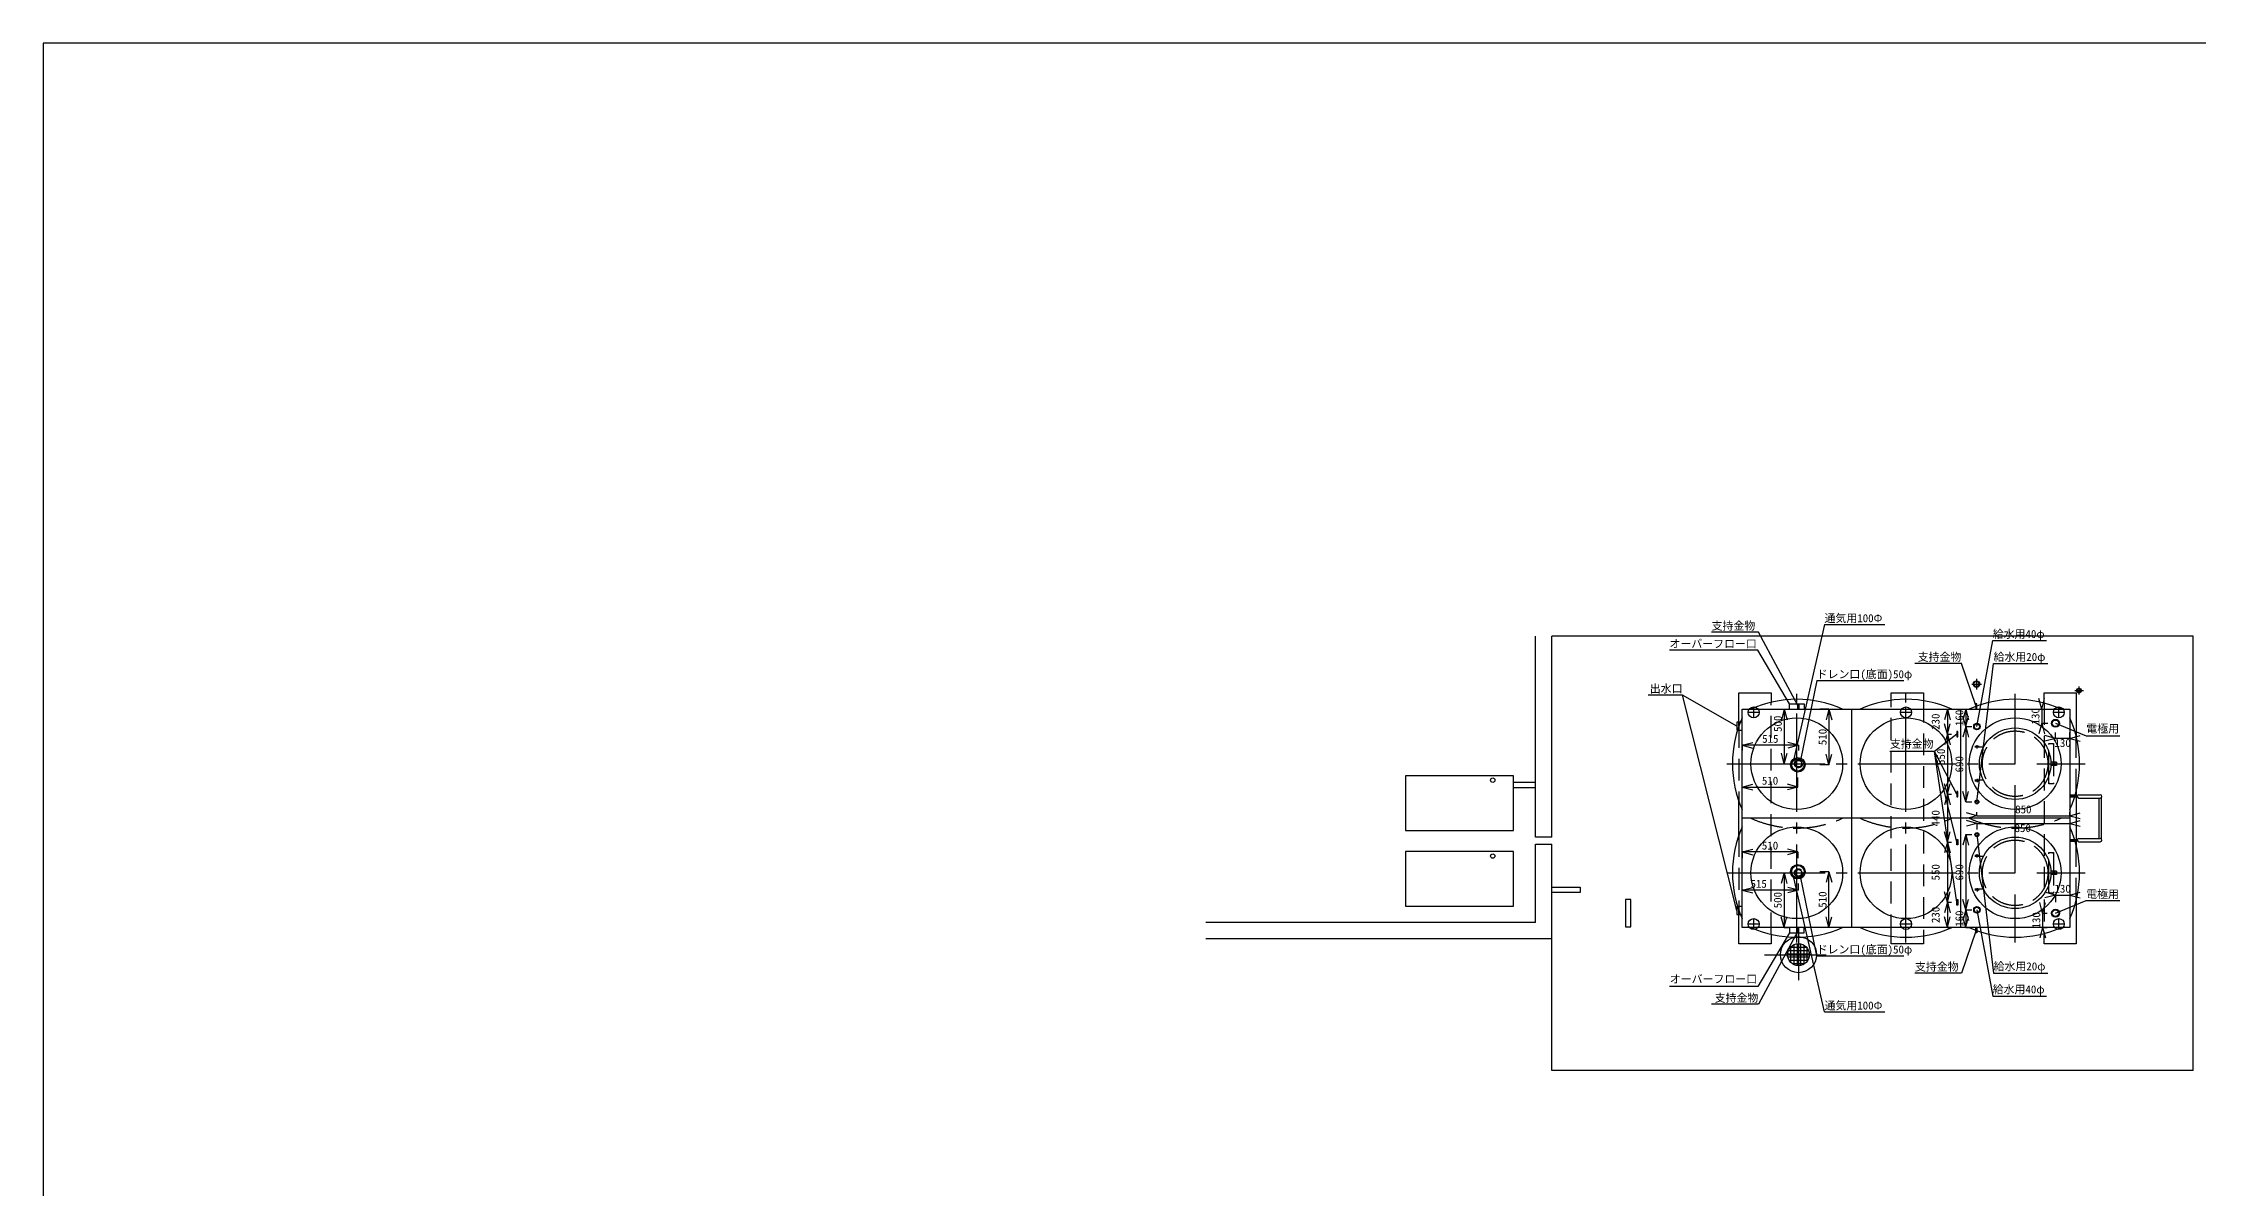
# Model space of a CAD drawing. Units: millimetres at full size, sheet at 1:100. Extents: x -12202 to 17498, y -14755 to 6245.
# Drawn here: x -12202 to 7544, y -4255 to 6245 of the extents above; entities that cross this region are included whole.
import ezdxf
from ezdxf.enums import TextEntityAlignment as Align

# ---------------------------------------------------------------- set-up
doc = ezdxf.new("R2010")
doc.units = ezdxf.units.MM
doc.header["$LTSCALE"] = 100
for name, pattern in [('CHAIN2', [12, 9, -1, 1, -1]), ('DASHED2', [3, 2, -1]), ('DASHED3', [4, 3, -1])]:
    doc.linetypes.add(name, pattern=pattern)
for name, color, linetype in [('0-0_印刷枠', 7, 'Continuous'), ('0-1_囲い', 7, 'Continuous'), ('0-2_基礎', 4, 'Continuous'), ('0-3_受水槽', 4, 'Continuous'), ('0-4_排水', 2, 'Continuous'), ('0-5_給水', 3, 'Continuous'), ('0-6_電線', 4, 'Continuous'), ('0-7_支持', 1, 'Continuous'), ('0-8_引出線', 7, 'Continuous'), ('0-9_寸法', 4, 'Continuous'), ('0-A_通気', 7, 'Continuous')]:
    doc.layers.add(name, color=color, linetype=linetype)
doc.styles.add('ＭＳ ゴシック', font='')
doc.styles.get('ＭＳ ゴシック').set_extended_font_data('MS Gothic')

msp = doc.modelspace()

# ---------------------------------------------------------------- linework, layer by layer
at = {"layer": '0-0_印刷枠'}
msp.add_lwpolyline([(17497.5, -14755.4), (17497.5, 6244.6), (-12202.5, 6244.6), (-12202.5, -14755.4)], close=True, dxfattribs=at)
at = {"layer": '0-1_囲い'}
for p, q in [((1466.5, -1032.4), (1466.5, 811.1)), ((7491.5, 811.1), (1616.5, 811.1)), ((1616.5, -1032.4), (1616.5, 811.1)), ((7491.5, -3168.9), (7491.5, 811.1)), ((1616.5, -1032.4), (1466.5, -1032.4)), ((1466.5, -1814.9), (1466.5, -1097.4)), ((1466.5, -1097.4), (1616.5, -1097.4)), ((1616.5, -3168.9), (1616.5, -1097.4)), ((1466.5, -1814.9), (-1551.8, -1814.9)), ((1616.5, -1964.9), (-1551.8, -1964.9)), ((7491.5, -3168.9), (1616.5, -3168.9))]:
    msp.add_line(p, q, dxfattribs=at)
at = {"layer": '0-2_基礎', "color": 7}
for p, q in [((3331.5, 291.1), (3626.5, 291.1)), ((3331.5, -13.3), (3331.5, 291.1)), ((3626.5, 291.1), (3626.5, 203.8)), ((4726.5, 291.1), (5021.5, 291.1)), ((4726.5, 222.2), (4726.5, 291.1)), ((5021.5, 291.1), (5021.5, 218.6)), ((6126.5, 291.1), (6421.5, 291.1)), ((6126.5, 196.3), (6126.5, 291.1)), ((6421.5, 291.1), (6421.5, -112.7)), ((3331.5, -1013.3), (3331.5, -704.4)), ((6421.5, -605), (6421.5, -1112.7)), ((3331.5, -2008.9), (3331.5, -1704.4)), ((6421.5, -1605), (6421.5, -2008.9)), ((3626.5, -1921.6), (3626.5, -2008.9)), ((4726.5, -2008.9), (4726.5, -1939.9)), ((5021.5, -1936.3), (5021.5, -2008.9)), ((6126.5, -2008.9), (6126.5, -1914)), ((3626.5, -2008.9), (3331.5, -2008.9)), ((5021.5, -2008.9), (4726.5, -2008.9)), ((6421.5, -2008.9), (6126.5, -2008.9))]:
    msp.add_line(p, q, dxfattribs=at)
at = {"layer": '0-2_基礎', "color": 7, "linetype": 'DASHED2'}
for p, q in [((3626.5, -1921.6), (3626.5, 203.8)), ((4726.5, -1939.9), (4726.5, 222.2)), ((5021.5, 218.6), (5021.5, -1936.3)), ((6126.5, 196.3), (6126.5, -1914)), ((3331.5, -13.3), (3331.5, -704.4)), ((6421.5, -605), (6421.5, -112.7)), ((3331.5, -1013.3), (3331.5, -1704.4)), ((6421.5, -1605), (6421.5, -1112.7))]:
    msp.add_line(p, q, dxfattribs=at)
at = {"layer": '0-2_基礎', "color": 7}
for points in [[(1266.5, -469.9), (276.5, -469.9), (276.5, -969.9), (1266.5, -969.9)], [(1266.5, -1664.9), (1266.5, -1164.9), (276.5, -1164.9), (276.5, -1664.9)]]:
    msp.add_lwpolyline(points, close=True, dxfattribs=at)
at = {"layer": '0-3_受水槽', "color": 3, "linetype": 'CHAIN2'}
for p, q in [((3861.5, -1998.9), (3861.5, 281.1)), ((4861.5, -1998.9), (4861.5, 281.1)), ((5861.5, -358.9), (5861.5, 281.1)), ((5512.5, -219.5), (5512.5, -188.6)), ((3221.5, -358.9), (5861.5, -358.9)), ((6059.5, -358.9), (6501.5, -358.9)), ((6209, -366.4), (6209, -351.3)), ((6229, -366.4), (6229, -351.3)), ((5512.5, -498.3), (5512.5, -529.1)), ((5861.5, -1358.9), (5861.5, -556.8)), ((6390.5, -645.3), (6390.5, -665.9)), ((6390.5, -1072.4), (6390.5, -1051.8)), ((3221.5, -1358.9), (5861.5, -1358.9)), ((5512.5, -1219.5), (5512.5, -1188.6)), ((6059.5, -1358.9), (6501.5, -1358.9)), ((6209, -1366.4), (6209, -1351.3)), ((6229, -1366.4), (6229, -1351.3)), ((5512.5, -1498.3), (5512.5, -1529.1)), ((5861.5, -1998.9), (5861.5, -1556.8))]:
    msp.add_line(p, q, dxfattribs=at)
at = {"layer": '0-3_受水槽', "color": 5}
for p, q in [((4361.5, 141.1), (4361.5, -1858.9)), ((5361.5, 141.1), (5361.5, -1858.9)), ((6361.5, -858.9), (3361.5, -858.9))]:
    msp.add_line(p, q, dxfattribs=at)
at = {"layer": '0-3_受水槽', "color": 3, "linetype": 'DASHED3'}
for p, q in [((6171.5, -543.9), (6171.5, -173.9)), ((6211.5, -173.9), (6211.5, -543.9)), ((6171.5, -1543.9), (6171.5, -1173.9)), ((6211.5, -1173.9), (6211.5, -1543.9))]:
    msp.add_line(p, q, dxfattribs=at)
at = {"layer": '0-3_受水槽'}
for p, q in [((6171.5, -173.9), (6211.5, -173.9)), ((6171.5, -183.9), (6171.5, -173.9)), ((6211.5, -183.9), (6211.5, -173.9)), ((5531.9, -200), (5491.9, -200)), ((5570.4, -208.9), (5491.9, -208.9)), ((6241, -343.9), (6188.7, -343.9)), ((6241, -373.9), (6188.7, -373.9)), ((6241, -343.9), (6241, -373.9)), ((5570.4, -508.9), (5491.9, -508.9)), ((5531.9, -517.7), (5491.9, -517.7)), ((6171.5, -533.9), (6171.5, -543.9)), ((6211.5, -543.9), (6171.5, -543.9)), ((6211.5, -533.9), (6211.5, -543.9)), ((6410.5, -646.9), (6361.5, -646.9)), ((6361.5, -654.9), (6431, -654.9)), ((6370.5, -654.9), (6370.5, -662.9)), ((6370.5, -662.9), (6431, -662.9)), ((6410.5, -654.9), (6410.5, -646.9)), ((6445.5, -643.9), (6640.5, -643.9)), ((6445.5, -673.9), (6640.5, -673.9)), ((6630.5, -1043.9), (6630.5, -673.9)), ((6651.5, -1048.7), (6651.5, -669.1)), ((6171.5, -1173.9), (6211.5, -1173.9)), ((6171.5, -1183.9), (6171.5, -1173.9)), ((6211.5, -1183.9), (6211.5, -1173.9)), ((6361.5, -1062.9), (6431, -1062.9)), ((6410.5, -1070.9), (6361.5, -1070.9)), ((6370.5, -1054.9), (6431, -1054.9)), ((6370.5, -1062.9), (6370.5, -1054.9)), ((6410.5, -1062.9), (6410.5, -1070.9)), ((6445.5, -1043.9), (6640.5, -1043.9)), ((6445.5, -1073.9), (6640.5, -1073.9)), ((5531.9, -1200), (5491.9, -1200)), ((5570.4, -1208.9), (5491.9, -1208.9)), ((6241, -1343.9), (6188.7, -1343.9)), ((6241, -1373.9), (6188.7, -1373.9)), ((6241, -1343.9), (6241, -1373.9)), ((5570.4, -1508.9), (5491.9, -1508.9)), ((5531.9, -1517.7), (5491.9, -1517.7)), ((6171.5, -1533.9), (6171.5, -1543.9)), ((6211.5, -1543.9), (6171.5, -1543.9)), ((6211.5, -1533.9), (6211.5, -1543.9))]:
    msp.add_line(p, q, dxfattribs=at)
at = {"layer": '0-3_受水槽', "color": 5}
msp.add_lwpolyline([(6361.5, 141.1), (6361.5, -1858.9), (3361.5, -1858.9), (3361.5, 141.1)], close=True, dxfattribs=at)
for centre, radius in [((3861.5, -358.9), 420), ((4861.5, -358.9), 420), ((5861.5, -358.9), 420), ((5861.5, -358.9), 327.5), ((3861.5, -1358.9), 420), ((4861.5, -1358.9), 420), ((5861.5, -1358.9), 420), ((5861.5, -1358.9), 327.5)]:
    msp.add_circle(centre, radius, dxfattribs=at)
at = {"layer": '0-3_受水槽', "color": 3, "linetype": 'DASHED3'}
for centre in [(5861.5, -358.9), (5861.5, -1358.9)]:
    msp.add_circle(centre, 300, dxfattribs=at)
at = {"layer": '0-3_受水槽', "color": 5}
for centre, start, end in [((3861.5, -793.9), 65.81, 114.19), ((4861.5, -793.9), 65.81, 114.19), ((5861.5, -793.9), 65.81, 114.19), ((4296.5, -358.9), 155.81, 204.19), ((5426.5, -358.9), 335.81, 24.19), ((4296.5, -1358.9), 155.81, 204.19), ((5426.5, -1358.9), 335.81, 24.19), ((3861.5, -923.9), 245.81, 294.19), ((4861.5, -923.9), 245.81, 294.19), ((5861.5, -923.9), 245.81, 294.19)]:
    msp.add_arc(centre, 1025, start, end, dxfattribs=at)
at = {"layer": '0-3_受水槽'}
for centre, start, end in [((6445.5, -658.9), 90, 270), ((6640.5, -658.9), 270, 90), ((6445.5, -1058.9), 90, 270), ((6640.5, -1058.9), 270, 90)]:
    msp.add_arc(centre, 15, start, end, dxfattribs=at)
at = {"layer": '0-3_受水槽', "color": 3, "linetype": 'DASHED3'}
for centre in [(3861.5, 76.1), (4861.5, 76.1), (5861.5, 76.1)]:
    msp.add_arc(centre, 1025, 245.81, 294.19, dxfattribs=at)
at = {"layer": '0-4_排水'}
for p, q in [((3776.9, -2100.1), (3976.1, -2100.1)), ((3777.7, -2124.4), (3777.7, -2093.3)), ((3778.8, -2130.1), (3974.2, -2130.1)), ((3784.3, -2070.1), (3968.7, -2070.1)), ((3790.6, -2160.1), (3962.4, -2160.1)), ((3803.9, -2040.1), (3949.1, -2040.1)), ((3807.7, -2181.4), (3807.7, -2036.3)), ((3837.7, -2201), (3837.7, -2016.7)), ((3860.9, -2010.1), (3892, -2010.1)), ((3867.7, -2208.5), (3867.7, -2009.2)), ((3897.7, -2206.6), (3897.7, -2011.1)), ((3927.7, -2194.7), (3927.7, -2023)), ((3957.7, -2167.2), (3957.7, -2050.5)), ((3818.2, -2190.1), (3934.8, -2190.1))]:
    msp.add_line(p, q, dxfattribs=at)
at = {"layer": '0-4_排水', "color": 7}
for points in [[(3795, 141.1), (3795, 191.1), (3928, 191.1), (3928, 141.1)], [(3795, -1858.9), (3795, -1908.9), (3928, -1908.9), (3928, -1858.9)]]:
    msp.add_lwpolyline(points, dxfattribs=at)
at = {"layer": '0-4_排水', "color": 3, "linetype": 'DASHED2'}
for centre, radius in [((3876.5, -358.9), 36.5), ((3876.5, -358.9), 30.2), ((3876.5, -1358.9), 36.5), ((3876.5, -1358.9), 30.2)]:
    msp.add_circle(centre, radius, dxfattribs=at)
at = {"layer": '0-4_排水'}
for radius in [165, 100]:
    msp.add_circle((3876.5, -2108.9), radius, dxfattribs=at)
at = {"layer": '0-5_給水', "color": 7}
for points in [[(3361.5, 22.6), (3311.5, 22.6), (3311.5, -50.3), (3361.5, -50.3)], [(3361.5, -1667.4), (3311.5, -1667.4), (3311.5, -1740.3), (3361.5, -1740.3)]]:
    msp.add_lwpolyline(points, dxfattribs=at)
at = {"layer": '0-5_給水', "color": 5}
for radius in [30, 24.3]:
    msp.add_circle((5506.5, 371.1), radius, dxfattribs=at)
at = {"layer": '0-5_給水'}
for centre, radius in [((5511.5, -18.9), 30), ((5511.5, -18.9), 24.3), ((5511.5, -708.9), 18), ((5511.5, -708.9), 13.6), ((5511.5, -1008.9), 18), ((5511.5, -1008.9), 13.6), ((5511.5, -1698.9), 30), ((5511.5, -1698.9), 24.3)]:
    msp.add_circle(centre, radius, dxfattribs=at)
at = {"layer": '0-6_電線', "color": 7, "linetype": 'CHAIN2'}
for p, q in [((5506.5, 419.6), (5506.5, 320.5)), ((5464.8, 371.1), (5553, 371.1)), ((6409.7, 311.1), (6486.6, 311.1)), ((6446.5, 276.6), (6446.5, 348.8)), ((3876.5, -1891.8), (3876.5, -2342.1)), ((3566.8, -2108.9), (4129.6, -2108.9))]:
    msp.add_line(p, q, dxfattribs=at)
at = {"layer": '0-6_電線', "color": 7}
msp.add_line((1466.5, -529.9), (1266.5, -529.9), dxfattribs=at)
at = {"layer": '0-6_電線'}
msp.add_line((6113.4, -1858.9), (6153.6, -1858.9), dxfattribs=at)
at = {"layer": '0-6_電線', "color": 1}
for points in [[(5326.5, -113.9), (5336.5, -113.9), (5336.5, -63.9), (5326.5, -63.9)], [(5326.5, -663.9), (5336.5, -663.9), (5336.5, -613.9), (5326.5, -613.9)], [(5326.5, -1053.9), (5336.5, -1053.9), (5336.5, -1103.9), (5326.5, -1103.9)], [(5326.5, -1603.9), (5336.5, -1603.9), (5336.5, -1653.9), (5326.5, -1653.9)]]:
    msp.add_lwpolyline(points, close=True, dxfattribs=at)
at = {"layer": '0-6_電線', "color": 7}
msp.add_lwpolyline([(1466.5, -579.9), (1266.5, -579.9), (1266.5, -529.9)], dxfattribs=at)
at = {"layer": '0-6_電線', "color": 134}
for radius in [22, 17]:
    msp.add_circle((6446.5, 311.1), radius, dxfattribs=at)
at = {"layer": '0-6_電線', "color": 3}
for centre, radius in [((6231.5, 11.1), 36.5), ((6231.5, 11.1), 30.2), ((6231.5, -1728.9), 36.5), ((6231.5, -1728.9), 30.2)]:
    msp.add_circle(centre, radius, dxfattribs=at)
at = {"layer": '0-6_電線', "color": 7}
for centre in [(1076.5, -509.9), (1076.5, -1204.9)]:
    msp.add_circle(centre, 20, dxfattribs=at)
at = {"layer": '0-7_支持'}
for p, q in [((3516.5, 111.1), (3416.5, 111.1)), ((3466.5, 61.1), (3466.5, 161.1)), ((3871.5, 191.1), (3881.5, 191.1)), ((3871.5, 141.1), (3871.5, 191.1)), ((3881.5, 141.1), (3871.5, 141.1)), ((3881.5, 191.1), (3881.5, 141.1)), ((4911.5, 111.1), (4811.5, 111.1)), ((4861.5, 61.1), (4861.5, 161.1)), ((5501.5, 191.1), (5501.5, 141.1)), ((5511.5, 191.1), (5501.5, 191.1)), ((5501.5, 141.1), (5511.5, 141.1)), ((5511.5, 141.1), (5511.5, 191.1)), ((6311.5, 111.1), (6211.5, 111.1)), ((6261.5, 61.1), (6261.5, 161.1)), ((3516.5, -1828.9), (3416.5, -1828.9)), ((3466.5, -1878.9), (3466.5, -1778.9)), ((3871.5, -1858.9), (3871.5, -1908.9)), ((3881.5, -1858.9), (3871.5, -1858.9)), ((3871.5, -1908.9), (3881.5, -1908.9)), ((3881.5, -1908.9), (3881.5, -1858.9)), ((4911.5, -1828.9), (4811.5, -1828.9)), ((4861.5, -1878.9), (4861.5, -1778.9)), ((5501.5, -1858.9), (5511.5, -1858.9)), ((5501.5, -1908.9), (5501.5, -1858.9)), ((5511.5, -1908.9), (5501.5, -1908.9)), ((5511.5, -1858.9), (5511.5, -1908.9)), ((6311.5, -1828.9), (6211.5, -1828.9)), ((6261.5, -1878.9), (6261.5, -1778.9))]:
    msp.add_line(p, q, dxfattribs=at)
at = {"layer": '0-7_支持', "color": 7}
msp.add_lwpolyline([(1616.5, -1489.9), (1876.5, -1489.9), (1876.5, -1539.9), (1616.5, -1539.9)], dxfattribs=at)
msp.add_lwpolyline([(2341.5, -1603.9), (2291.5, -1603.9), (2291.5, -1853.9), (2341.5, -1853.9)], close=True, dxfattribs=at)
at = {"layer": '0-7_支持'}
for centre in [(3466.5, 111.1), (4861.5, 111.1), (6261.5, 111.1), (3466.5, -1828.9), (4861.5, -1828.9), (6261.5, -1828.9)]:
    msp.add_circle(centre, 50, dxfattribs=at)
at = {"layer": '0-8_引出線'}
for p, q in [((3509.1, 846.2), (3081, 846.2)), ((3871.5, 175.6), (3509.1, 846.2)), ((4115.2, 915.9), (3834.5, -313.6)), ((4115.2, 915.9), (4668.8, 915.9)), ((3503.4, 681.5), (2695.2, 681.5)), ((3795, 191.1), (3503.4, 681.5)), ((4043.6, 402.3), (3895.1, -327.5)), ((4043.6, 402.3), (4841.5, 402.3)), ((5368.8, 560.4), (4943.6, 560.4)), ((5501.5, 175.7), (5368.8, 560.4)), ((5511.5, -708.9), (5663.4, 560.8)), ((5663.4, 560.8), (6160.4, 560.8)), ((6231.5, 11.1), (6512.1, -104.8)), ((5326.5, -88.9), (5121.8, -247.8)), ((6512.1, -104.8), (6820.5, -104.8)), ((5121.8, -247.8), (4713.8, -247.8)), ((5326.5, -1628.9), (5121.8, -247.8)), ((5326.5, -1078.9), (5121.8, -247.8)), ((5326.5, -638.9), (5121.8, -247.8)), ((5511.5, -1008.9), (5663.4, -2278.5)), ((4115.2, -2633.6), (3834.5, -1404.1)), ((4043.6, -2120), (3895.1, -1390.2)), ((5511.5, -1698.9), (5656.2, -2488.9)), ((6231.5, -1728.9), (6512.1, -1612.9)), ((6512.1, -1612.9), (6820.5, -1612.9)), ((3795, -1908.9), (3503.4, -2399.2)), ((3871.5, -1893.3), (3509.1, -2563.9)), ((4043.6, -2120), (4841.5, -2120)), ((5663.4, -2278.5), (6160.4, -2278.5)), ((3503.4, -2399.2), (2695.2, -2399.2)), ((3509.1, -2563.9), (3081, -2563.9)), ((5656.2, -2488.9), (6150, -2488.9)), ((4115.2, -2633.6), (4668.8, -2633.6))]:
    msp.add_line(p, q, dxfattribs=at)
for points in [[(5511.5, -18.9), (5656.2, 771.2), (6150, 771.2)], [(5501.5, -1893.4), (5368.8, -2278.1), (4943.6, -2278.1)]]:
    msp.add_lwpolyline(points, dxfattribs=at)
at = {"layer": '0-9_寸法'}
for p, q in [((6105.8, 141.1), (6079.9, 237.7)), ((6105.8, 141.1), (6131.7, 237.7)), ((3745.8, 141.1), (3719.9, 44.5)), ((3745.8, 141.1), (3745.8, -358.9)), ((3745.8, 141.1), (3771.7, 44.5)), ((3745.8, 141.1), (3782.7, 141.1)), ((4155.9, 141.1), (4072.8, 141.1)), ((4155.9, 141.1), (4130, 44.5)), ((4155.9, 141.1), (4181.7, 44.5)), ((4155.9, 141.1), (4155.9, -368.9)), ((5241.3, 141.1), (5215.4, 44.5)), ((5241.3, -88.9), (5215.4, 7.7)), ((5225.5, 141.1), (5295.8, 141.1)), ((5241.3, 141.1), (5241.3, -88.9)), ((5241.3, 141.1), (5267.2, 44.5)), ((5241.3, 141.1), (5277.3, 141.1)), ((5241.3, -88.9), (5267.2, 7.7)), ((5408.8, 141.1), (5382.9, 44.5)), ((5408.8, -18.9), (5382.9, 77.7)), ((5408.8, 141.1), (5408.8, -18.9)), ((5408.8, 141.1), (5434.7, 44.5)), ((5408.8, 141.1), (5464.2, 141.1)), ((5408.8, -18.9), (5434.7, 77.7)), ((6105.8, 11.1), (6079.9, -85.5)), ((6105.8, 141.1), (6105.8, 11.1)), ((6105.8, 141.1), (6159.9, 141.1)), ((6105.8, 11.1), (6131.7, -85.5)), ((6105.8, 11.1), (6159.9, 11.1)), ((3361.5, -189.6), (3458.1, -163.7)), ((3876.5, -189.6), (3361.5, -189.6)), ((3361.5, -189.6), (3458.1, -215.5)), ((3361.5, -189.6), (3361.5, -238.8)), ((3876.5, -189.6), (3779.9, -163.7)), ((3876.5, -189.6), (3779.9, -215.5)), ((3876.5, -189.6), (3876.5, -238.8)), ((5241.3, -88.9), (5215.4, -185.5)), ((5241.3, -88.9), (5277.3, -88.9)), ((5241.3, -88.9), (5241.3, -638.9)), ((5241.3, -88.9), (5267.2, -185.5)), ((5408.8, -18.9), (5382.9, -115.5)), ((5408.8, -18.9), (5464.2, -18.9)), ((5408.8, -18.9), (5408.8, -708.9)), ((5408.8, -18.9), (5434.7, -115.5)), ((6231.5, -127.4), (6134.9, -101.5)), ((6231.5, -127.4), (6134.9, -153.3)), ((6231.5, -127.4), (6231.5, -73.3)), ((6361.5, -127.4), (6231.5, -127.4)), ((6361.5, -127.4), (6361.5, -73.3)), ((6361.5, -127.4), (6458.1, -101.5)), ((6361.5, -127.4), (6458.1, -153.3)), ((3745.8, -358.9), (3719.9, -262.3)), ((3745.8, -358.9), (3771.7, -262.3)), ((3745.8, -358.9), (3782.7, -358.9)), ((4155.9, -368.9), (4072.8, -368.9)), ((4155.9, -368.9), (4130, -272.3)), ((4155.9, -368.9), (4181.7, -272.3)), ((3361.5, -573.1), (3361.5, -486.4)), ((3361.5, -573.1), (3458.1, -547.3)), ((3361.5, -573.1), (3458.1, -599)), ((3361.5, -573.1), (3871.5, -573.1)), ((3871.5, -573.1), (3774.9, -547.3)), ((3871.5, -573.1), (3774.9, -599)), ((3871.5, -573.1), (3871.5, -486.4)), ((5241.3, -638.9), (5215.4, -542.3)), ((5241.3, -638.9), (5267.2, -542.3)), ((5241.3, -638.9), (5215.4, -735.5)), ((5241.3, -638.9), (5277.3, -638.9)), ((5241.3, -638.9), (5241.3, -1078.9)), ((5241.3, -638.9), (5267.2, -735.5)), ((5408.8, -708.9), (5382.9, -612.3)), ((5408.8, -708.9), (5434.7, -612.3)), ((5408.8, -708.9), (5464.2, -708.9)), ((5241.3, -1078.9), (5215.4, -982.3)), ((5241.3, -1078.9), (5267.2, -982.3)), ((5511.5, -836.1), (5414.9, -810.2)), ((5511.5, -836.1), (5414.9, -862)), ((5511.5, -906.7), (5414.9, -880.9)), ((5511.5, -906.7), (5414.9, -932.6)), ((5511.5, -836.1), (5511.5, -801.6)), ((5511.5, -836.1), (6361.5, -836.1)), ((5511.5, -906.7), (6361.5, -906.7)), ((5511.5, -906.7), (5511.5, -962.1)), ((6361.5, -836.1), (6361.5, -801.6)), ((6361.5, -836.1), (6458.1, -810.2)), ((6361.5, -836.1), (6458.1, -862)), ((6361.5, -906.7), (6458.1, -880.9)), ((6361.5, -906.7), (6458.1, -932.6)), ((6361.5, -906.7), (6361.5, -962.1)), ((3361.5, -1167.8), (3458.1, -1141.9)), ((3361.5, -1167.8), (3361.5, -1224.4)), ((3361.5, -1167.8), (3458.1, -1193.7)), ((3871.5, -1167.8), (3361.5, -1167.8)), ((3871.5, -1167.8), (3774.9, -1141.9)), ((3871.5, -1167.8), (3774.9, -1193.7)), ((3871.5, -1167.8), (3871.5, -1224.4)), ((5241.3, -1078.9), (5215.4, -1175.5)), ((5241.3, -1078.9), (5277.3, -1078.9)), ((5241.3, -1078.9), (5241.3, -1628.9)), ((5241.3, -1078.9), (5267.2, -1175.5)), ((5408.8, -1008.9), (5382.9, -1105.5)), ((5408.8, -1008.9), (5408.8, -1698.9)), ((5408.8, -1008.9), (5434.7, -1105.5)), ((5408.8, -1008.9), (5464.2, -1008.9)), ((3745.2, -1358.9), (3719.3, -1455.5)), ((3745.2, -1358.9), (3745.2, -1858.9)), ((3745.2, -1358.9), (3771, -1455.5)), ((3745.2, -1358.9), (3786.2, -1358.9)), ((4155.9, -1348.9), (4072.8, -1348.9)), ((4155.9, -1348.9), (4130, -1445.5)), ((4155.9, -1348.9), (4181.7, -1445.5)), ((4155.9, -1858.9), (4155.9, -1348.9)), ((3361.5, -1517.8), (3361.5, -1456.3)), ((3361.5, -1517.8), (3458.1, -1492)), ((3876.5, -1517.8), (3361.5, -1517.8)), ((3361.5, -1517.8), (3458.1, -1543.7)), ((3876.5, -1517.8), (3779.9, -1492)), ((3876.5, -1517.8), (3779.9, -1543.7)), ((3876.5, -1517.8), (3876.5, -1456.3)), ((5241.3, -1628.9), (5215.4, -1532.3)), ((5241.3, -1628.9), (5267.2, -1532.3)), ((6231.5, -1562.9), (6134.9, -1537)), ((6231.5, -1562.9), (6134.9, -1588.8)), ((6231.5, -1562.9), (6361.5, -1562.9)), ((6231.5, -1562.9), (6231.5, -1628.1)), ((6361.5, -1562.9), (6458.1, -1537)), ((6361.5, -1562.9), (6458.1, -1588.8)), ((6361.5, -1562.9), (6361.5, -1628.1)), ((3745.2, -1858.9), (3719.3, -1762.3)), ((3745.2, -1858.9), (3771, -1762.3)), ((4155.9, -1858.9), (4130, -1762.3)), ((4155.9, -1858.9), (4181.7, -1762.3)), ((5241.3, -1628.9), (5215.4, -1725.5)), ((5241.3, -1858.9), (5215.4, -1762.3)), ((5241.3, -1628.9), (5277.3, -1628.9)), ((5241.3, -1628.9), (5241.3, -1858.9)), ((5241.3, -1628.9), (5267.2, -1725.5)), ((5241.3, -1858.9), (5267.2, -1762.3)), ((5408.8, -1698.9), (5382.9, -1602.3)), ((5408.8, -1698.9), (5382.9, -1795.5)), ((5408.8, -1858.9), (5382.9, -1762.3)), ((5408.8, -1698.9), (5434.7, -1602.3)), ((5408.8, -1698.9), (5464.2, -1698.9)), ((5408.8, -1698.9), (5408.8, -1858.9)), ((5408.8, -1698.9), (5434.7, -1795.5)), ((5408.8, -1858.9), (5434.7, -1762.3)), ((6113.4, -1728.9), (6087.5, -1632.3)), ((6113.4, -1728.9), (6139.3, -1632.3)), ((6113.4, -1728.9), (6113.4, -1858.9)), ((6113.4, -1728.9), (6153.6, -1728.9)), ((3745.2, -1858.9), (3786.2, -1858.9)), ((4155.9, -1858.9), (4072.8, -1858.9)), ((5241.3, -1858.9), (5277.3, -1858.9)), ((5408.8, -1858.9), (5464.2, -1858.9)), ((6113.4, -1858.9), (6087.5, -1955.5)), ((6113.4, -1858.9), (6139.3, -1955.5))]:
    msp.add_line(p, q, dxfattribs=at)
at = {"layer": '0-A_通気'}
for p, q in [((2814.7, 270.1), (2500, 270.1)), ((3311.5, -13.9), (2814.7, 270.1)), ((3311.5, -1703.9), (2814.7, 270.1))]:
    msp.add_line(p, q, dxfattribs=at)
at = {"layer": '0-A_通気', "color": 3}
for centre, radius in [((3871.5, -368.9), 66.5), ((3871.5, -368.9), 57.1), ((3871.5, -1348.9), 66.5), ((3871.5, -1348.9), 57.1)]:
    msp.add_circle(centre, radius, dxfattribs=at)

# ---------------------------------------------------------------- texts
at = {"layer": '0-8_引出線', "style": 'ＭＳ ゴシック'}
for s, p in [('通気用100Φ', (4115.2, 915.9)), ('支持金物', (3081, 846.2)), ('給水用40φ', (5656.2, 771.2)), ('オーバーフロー口', (2695.2, 681.5)), ('支持金物', (4968.8, 560.4)), ('給水用20φ', (5663.4, 560.8)), ('ドレン口(底面)50φ', (4043.6, 402.3)), ('電極用', (6513.5, -96.7)), ('支持金物', (4713.8, -235.9)), ('電極用', (6512.1, -1612.9)), ('ドレン口(底面)50φ', (4043.6, -2120)), ('支持金物', (4943.6, -2278.1)), ('給水用20φ', (5663.9, -2274.4)), ('オーバーフロー口', (2698, -2390.9)), ('支持金物', (3109.1, -2563.9)), ('通気用100Φ', (4115.2, -2633.6)), ('給水用40φ', (5655.6, -2485.7))]:
    msp.add_text(s, height=73.31, dxfattribs=at).set_placement(p, align=Align.BOTTOM_LEFT)
at = {"layer": '0-9_寸法', "color": 7, "style": 'ＭＳ ゴシック'}
for s, p in [('500', (3745.8, -67.8)), ('230', (5191.3, -48.9)), ('160', (5408.8, -13.9)), ('130', (6105.8, 1.1)), ('510', (4155.9, -188.9)), ('550', (5240.9, -370.5)), ('690', (5408.8, -438.9)), ('440', (5191.3, -933.9)), ('550', (5191.3, -1428.9)), ('690', (5408.8, -1428.9)), ('500', (3745.2, -1683.9)), ('510', (4155.9, -1678.9)), ('230', (5191.3, -1818.9)), ('160', (5408.8, -1853.9)), ('130', (6113.4, -1868.9))]:
    msp.add_text(s, height=73.31, rotation=90, dxfattribs=at).set_placement(p, align=Align.BOTTOM_LEFT)
for s, p in [('515', (3544, -189.6)), ('130', (6221.5, -227.4)), ('510', (3541.5, -573.1)), ('850', (5861.5, -836.1)), ('850', (5855.8, -1007.6)), ('510', (3541.5, -1167.8)), ('515', (3437.2, -1517.8)), ('130', (6221.5, -1562.9))]:
    msp.add_text(s, height=73.31, dxfattribs=at).set_placement(p, align=Align.BOTTOM_LEFT)
at = {"layer": '0-A_通気', "style": 'ＭＳ ゴシック'}
msp.add_text('出水口', height=73.31, dxfattribs=at).set_placement((2514.7, 270.1), align=Align.BOTTOM_LEFT)

doc.saveas('drawing.dxf')
